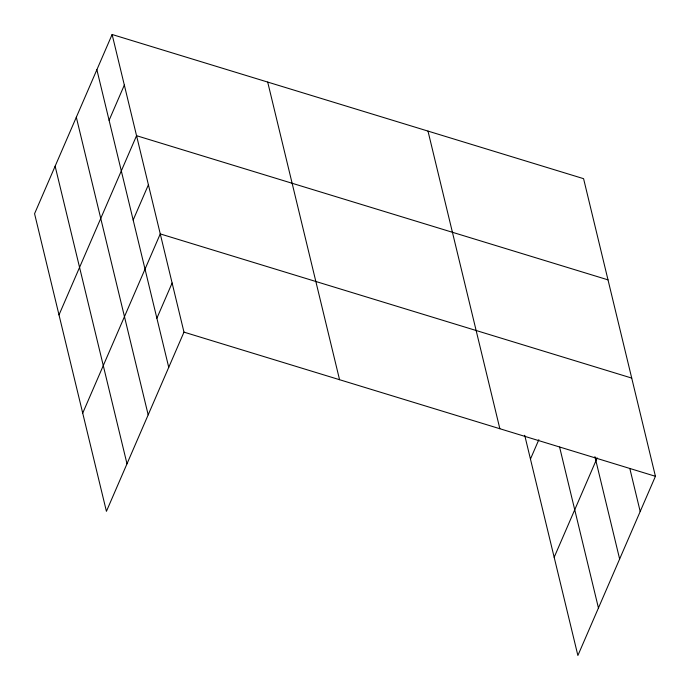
<?xml version="1.0" encoding="UTF-8"?>
<svg xmlns="http://www.w3.org/2000/svg" width="690" height="690" viewBox="0 0 690 690"><rect width="100%" height="100%" fill="white"/><g stroke="black" fill="none" stroke-linecap="round" stroke-linejoin="round"><path stroke-width="1.03" d="M112.116 34.5L34.569 213.702L106.424 511.333L183.98 332.132L112.116 34.5L583.576 178.667L655.431 476.298L577.884 655.5L524.719 435.312M109.098 120.302L124.329 85.094M59.004 314.899L136.551 135.697L608.002 279.855M133.17 220.007L148.402 184.799M82.714 413.12L160.261 233.91L631.721 378.077M156.88 318.228L172.121 283.021M530.455 459.066L538.847 439.668M554.173 557.279L597.178 457.893M183.98 332.132L655.431 476.298M629.858 468.665L640.199 511.506M594.909 456.625L619.637 559.021M559.599 447.068L598.446 607.985M427.99 131.091L499.853 428.723M267.694 82.076L339.558 379.707M96.876 69.707L168.739 367.339M76.314 117.222L148.178 414.854M55.131 166.187L126.995 463.818"/></g></svg>
